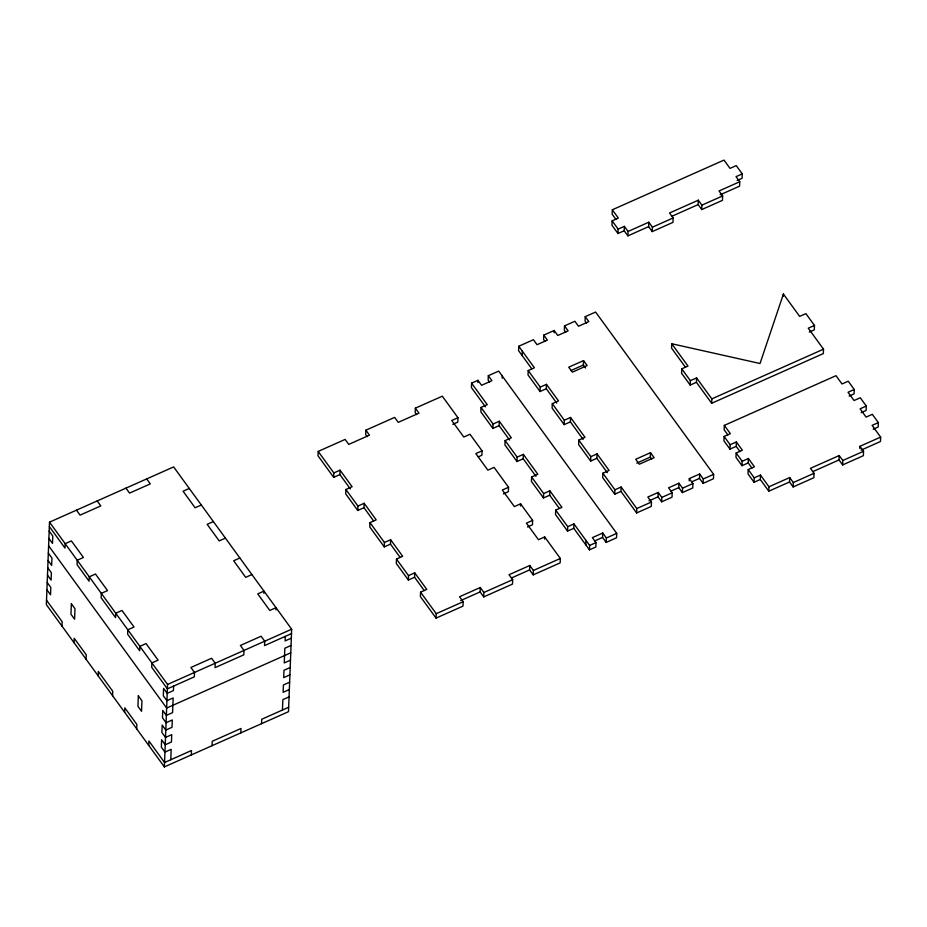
<?xml version="1.0" encoding="UTF-8"?>
<svg xmlns="http://www.w3.org/2000/svg" width="927" height="927" viewBox="0 0 927 927"><rect width="100%" height="100%" fill="white"/><g stroke="black" fill="none" stroke-linecap="round" stroke-linejoin="round"><path stroke-width="1.39" d="M49.513 522.156L46.35 604.624L164.38 766.907L288.494 711.681L291.669 629.213L173.627 466.918L49.513 522.156L167.555 684.439L164.38 766.907M62.005 626.154L62.179 621.739L46.524 600.209M74.056 642.712L74.218 638.297L86.269 654.868L86.095 659.271M98.146 675.829L98.308 671.426L112.758 691.299L112.596 695.702M124.635 712.26L124.809 707.857L136.848 724.416L136.686 728.819M148.726 745.378L148.899 740.974L164.554 762.504L191.495 750.511L191.333 754.914M170.777 759.734L171.171 749.34L164.96 752.11L161.344 747.139L161.622 739.804L165.238 744.763L171.449 741.994L171.738 734.659L165.516 737.428L161.901 732.457L162.19 725.111L165.806 730.082L172.016 727.313L172.306 719.966L166.084 722.736L162.468 717.765L162.746 710.43L166.362 715.401L172.584 712.631L173.152 697.938L166.93 700.708L163.314 695.737L163.592 688.402L167.208 693.361L173.43 690.603L173.604 686.084M212.051 745.69L212.225 741.287L240.997 728.483L240.823 732.886M263.882 593.326L263.963 591.125L257.752 593.894L269.792 610.453L276.014 607.683L275.922 609.885M261.553 723.663L261.727 719.259L288.668 707.266M282.445 710.036L282.851 699.642L289.073 696.884M285.284 636.385L285.11 640.905L291.321 638.135M452.816 424.334L457.787 422.121L457.961 417.706L442.306 396.188L415.354 408.17L418.969 413.141L398.239 422.364L394.635 417.393L365.864 430.198L369.467 435.169L348.749 444.392L345.134 439.421L318.193 451.414L318.019 455.817L333.674 477.347L339.896 474.578L340.058 470.174L333.847 472.944L333.674 477.347M340.058 470.174L352.109 486.733L345.887 489.502L345.725 493.906L357.764 510.464L363.987 507.706L364.149 503.291L357.938 506.061L357.764 510.464M365.864 430.198L365.69 434.612L367.138 436.594M364.149 503.291L376.2 519.862L369.977 522.619L369.803 527.034L384.265 546.895L390.476 544.137L390.649 539.723L384.427 542.492L384.265 546.895M390.649 539.723L402.689 556.293L396.478 559.051L396.304 563.465L408.355 580.024L414.566 577.254L414.74 572.851L408.517 575.621L408.355 580.024M415.354 408.17L415.192 412.585L416.629 414.566M414.74 572.851L426.779 589.41L420.568 592.179L420.394 596.582L436.049 618.112L463.002 606.119L463.164 601.716L459.549 596.745L480.279 587.521L483.894 592.492L483.72 596.895L512.492 584.091L512.666 579.688L509.05 574.717L529.78 565.493L533.396 570.464L533.222 574.867L560.163 562.874L560.337 558.471L544.682 536.942L538.46 539.711L526.42 523.152L532.631 520.383L520.592 503.825L514.369 506.594L502.33 490.035L508.541 487.266L494.091 467.393L487.88 470.163L475.829 453.604L482.052 450.835L470.001 434.276L463.79 437.034L451.739 420.476L457.961 417.706M436.049 618.112L436.223 613.697L420.568 592.179M573.79 528.32L567.567 531.09L567.741 526.675L573.964 523.917L573.79 528.32L589.445 549.85L595.829 547.011L595.991 542.608L592.376 537.637L602.747 533.025L602.573 537.428L606.188 542.399L616.548 537.787L616.722 533.384L498.68 371.09L488.32 375.702L491.936 380.673L481.577 385.284L477.961 380.313L471.576 383.152L471.414 387.556L485.424 406.826M477.868 382.515L477.961 380.313M471.576 383.152L487.243 404.682L481.02 407.451L480.858 411.855L492.897 428.413L499.12 425.644L499.282 421.24L493.071 424.01L492.897 428.413M482.052 450.835L481.878 455.238L478.147 456.895M488.32 375.702L488.158 380.105L489.595 382.098M483.72 596.895L480.116 591.924L480.279 587.521M502.214 378.262L502.295 376.061M499.282 421.24L511.333 437.799L505.111 440.568L504.937 444.972L516.988 461.53L523.199 458.772L523.373 454.357L517.15 457.127L516.988 461.53M508.541 487.266L508.378 491.669L503.407 493.882M689.213 480.8L689.294 478.599L699.665 473.987L699.491 478.39L703.106 483.361L713.466 478.749L713.639 474.346L595.597 312.051L585.238 316.663L588.854 321.634L578.494 326.246L574.879 321.275L564.508 325.887L568.124 330.858L557.764 335.47L554.149 330.499L543.79 335.11L547.393 340.082L537.034 344.693L533.419 339.722L518.761 346.258L518.587 350.661L531.831 368.876M522.202 355.632L522.365 351.217M520.51 506.026L520.592 503.825M518.761 346.258L534.415 367.787L528.193 370.545L528.031 374.96L540.07 391.518L546.293 388.749L546.455 384.346L540.244 387.104L540.07 391.518M523.373 454.357L537.822 474.23L531.611 476.999L531.438 481.403L543.489 497.961L549.699 495.203L549.873 490.789L543.651 493.558L543.489 497.961M533.222 574.867L529.607 569.896L529.78 565.493M532.631 520.383L532.469 524.786L527.486 527M543.79 335.11L543.616 339.525L545.064 341.507M544.589 539.143L544.682 536.942M554.068 332.712L554.149 330.499M546.455 384.346L558.506 400.904L552.283 403.674L552.11 408.077L564.161 424.636L570.383 421.866L570.545 417.463L564.334 420.232L564.161 424.636M549.873 490.789L561.913 507.359L555.702 510.117L555.528 514.531L567.567 531.09M564.508 325.887L564.346 330.302L565.783 332.283M570.545 417.463L584.995 437.335L578.784 440.105L578.61 444.508L590.661 461.067L596.872 458.297L597.046 453.894L590.823 456.663L590.661 461.067M585.54 367.996L583.373 365.018L583.535 360.603L568.738 367.196L572.353 372.167L587.15 365.574L583.535 360.603M585.238 316.663L585.064 321.078L586.513 323.06M585.841 544.879L586.003 540.476M589.445 549.85L589.618 545.447L573.964 523.917M737.116 180.51L742.087 178.285L742.26 173.882L736.235 165.609L730.012 168.378L723.999 160.093L612.318 209.792L612.144 214.195L615.91 219.375M612.318 209.792L618.344 218.065L612.121 220.835L611.947 225.238L617.973 233.523L624.195 230.753L624.358 226.35L618.147 229.12L617.973 233.523M597.046 453.894L609.085 470.452L602.874 473.222L602.701 477.625L614.752 494.184L620.963 491.414L621.136 487.011L614.914 489.78L614.752 494.184M606.188 542.399L606.362 537.996L602.747 533.025M628.066 231.449L648.796 222.225L648.622 226.628L627.903 235.852L628.066 231.449L624.358 226.35M689.294 478.599L692.909 483.57L692.747 487.973L682.376 492.585L682.55 488.181L678.935 483.21L668.576 487.822L672.179 492.793L672.017 497.196L661.658 501.808L661.82 497.405L658.205 492.434L647.846 497.046L651.461 502.017L651.287 506.42L636.617 512.944L636.791 508.541L621.136 487.011M742.26 173.882L736.038 176.651L739.746 181.75L719.016 190.974L722.631 195.933L722.457 200.348L701.739 209.572L701.901 205.157L698.298 200.197L669.526 213.001L673.129 217.961L672.967 222.376L652.237 231.599L652.411 227.185L648.796 222.225M651.774 459.074L650.337 457.092L650.499 452.677L635.702 459.271L639.317 464.23L654.114 457.648L650.499 452.677M661.658 501.808L658.043 496.837L658.205 492.434M809.329 332.051L814.312 329.838L814.474 325.435L805.876 313.616L799.653 316.385L783.419 294.044L760.024 363.511L671.739 343.743L671.565 348.158L685.377 367.138M671.739 343.743L687.985 366.072L681.762 368.842L681.588 373.245L690.198 385.076L696.409 382.306L696.583 377.903L690.36 380.673L690.198 385.076M682.376 492.585L678.761 487.614L678.935 483.21M701.739 209.572L698.124 204.6L698.298 200.197M703.106 483.361L703.28 478.958L699.665 473.987M814.474 325.435L808.263 328.204L823.512 349.178L823.35 353.581L711.669 403.28L711.832 398.877L696.583 377.903M849.109 396.107L854.091 393.894L854.254 389.491L848.228 381.206L842.017 383.975L835.992 375.69L724.311 425.389L724.149 429.804L727.915 434.972M724.311 425.389L730.337 433.674L724.114 436.443L723.952 440.846L729.978 449.12L736.189 446.362L736.362 441.947L730.14 444.717L729.978 449.12M739.746 181.75L739.572 186.153L720.14 194.797M736.362 441.947L742.376 450.232L736.165 453.002L735.992 457.405L742.017 465.69L748.24 462.921L748.402 458.517L742.191 461.275L742.017 465.69M748.402 458.517L754.427 466.791L748.205 469.56L748.043 473.964L754.057 482.249L760.279 479.479L760.453 475.076L754.23 477.834L754.057 482.249M768.97 486.791L789.7 477.567L789.526 481.97L768.807 491.194L768.97 486.791L760.453 475.076M783.338 296.258L783.419 294.044M854.254 389.491L848.043 392.26L854.057 400.534L860.279 397.764L866.305 406.049L860.082 408.819L866.108 417.092L872.319 414.323L878.344 422.608L872.122 425.377L880.65 437.092L859.92 446.316L863.535 451.287L863.373 455.69L842.643 464.914L842.805 460.51L839.202 455.539L810.43 468.344L814.033 473.315L813.871 477.718L793.141 486.942L793.315 482.538L789.7 477.567M842.643 464.914L839.028 459.943L839.202 455.539M859.839 448.517L859.92 446.316M866.305 406.049L866.131 410.452L861.16 412.666M878.344 422.608L878.17 427.011L873.199 429.224M880.65 437.092L880.476 441.495L861.044 450.151M671.971 216.234L698.124 204.6M652.411 227.185L673.129 217.961M701.901 205.157L722.631 195.933M189.293 488.448L183.071 491.217L195.122 507.776L201.333 505.006M213.384 521.577L207.161 524.334L219.201 540.893L225.423 538.135M571.032 370.499L583.373 365.018M239.873 558.008L233.662 560.765L245.701 577.336L251.924 574.566M711.832 398.877L823.512 349.178M636.768 463.129L650.337 457.092M167.555 684.439L291.669 629.213M291.495 633.616L264.554 645.609L264.728 641.206L261.113 636.235L240.383 645.459L243.998 650.43L243.824 654.833L215.052 667.637L215.226 663.234L211.611 658.263L190.881 667.486L194.496 672.457L194.334 676.861L167.381 688.854L151.727 667.324L151.901 662.909L158.111 660.151L146.072 643.593L139.85 646.351L139.687 650.766L127.636 634.195L127.81 629.792L134.021 627.023L121.982 610.464L115.759 613.234L115.597 617.637L101.136 597.764L101.31 593.361L107.532 590.592L95.481 574.033L89.27 576.803L89.096 581.206L77.045 564.647L77.219 560.244L83.442 557.475L71.391 540.916L65.18 543.685L65.006 548.089L49.351 526.559M291.043 645.482L284.821 648.24L284.265 662.932L290.475 660.163M290.765 652.817L166.651 708.054L48.61 545.76M648.97 500.881L658.043 496.837M670.997 491.078L678.761 487.614M691.716 481.855L699.491 478.39M636.791 508.541L651.461 502.017M661.82 497.405L672.179 492.793M682.55 488.181L692.909 483.57M703.28 478.958L713.639 474.346M290.197 667.51L283.975 670.279L283.697 677.614L289.919 674.844M460.684 600.569L480.116 591.924M511.472 577.973L529.607 569.896M594.798 540.893L602.573 537.428M436.223 613.697L463.164 601.716M483.894 592.492L512.666 579.688M533.396 570.464L560.337 558.471M589.618 545.447L595.991 542.608M606.362 537.996L616.722 533.384M289.63 682.191L283.419 684.96L283.129 692.307L289.351 689.537M812.875 471.588L839.028 459.943M793.315 482.538L814.033 473.315M842.805 460.51L863.535 451.287M648.622 226.628L652.237 231.599M624.195 230.753L627.903 235.852M612.121 220.835L618.147 229.12M789.526 481.97L793.141 486.942M696.409 382.306L711.669 403.28M681.762 368.842L690.36 380.673M736.189 446.362L739.955 451.53M748.24 462.921L751.994 468.089M760.279 479.479L768.807 491.194M724.114 436.443L730.14 444.717M736.165 453.002L742.191 461.275M748.205 469.56L754.23 477.834M546.293 388.749L556.721 403.094M570.383 421.866L583.129 439.398M596.872 458.297L607.312 472.654M620.963 491.414L636.617 512.944M528.193 370.545L540.244 387.104M552.283 403.674L564.334 420.232M578.784 440.105L590.823 456.663M602.874 473.222L614.914 489.78M499.12 425.644L509.549 440.001M523.199 458.772L535.957 476.304M549.699 495.203L559.34 508.448M481.02 407.451L493.071 424.01M505.111 440.568L517.15 457.127M531.611 476.999L543.651 493.558M555.702 510.117L567.741 526.675M339.896 474.578L350.336 488.935M363.987 507.706L373.616 520.951M390.476 544.137L400.116 557.382M414.566 577.254L424.207 590.499M318.193 451.414L333.847 472.944M345.887 489.502L357.938 506.061M369.977 522.619L384.427 542.492M396.478 559.051L408.517 575.621M146.686 478.911L150.301 483.882L129.571 493.106L125.956 488.135M97.184 500.939L100.8 505.91L80.081 515.134L76.466 510.163M49.177 531.078L52.793 536.049L52.503 543.384L48.888 538.425M48.331 553.106L51.947 558.077L51.657 565.424L48.042 560.453M47.764 567.788L51.379 572.759L51.101 580.105L47.486 575.134M47.196 582.48L50.811 587.451L50.533 594.786L46.918 589.827M71.367 603.744L70.962 614.23L74.577 619.201L74.983 608.715L71.367 603.744M138.332 695.818L137.926 706.304L141.541 711.276L141.947 700.789L138.332 695.818"/></g></svg>
